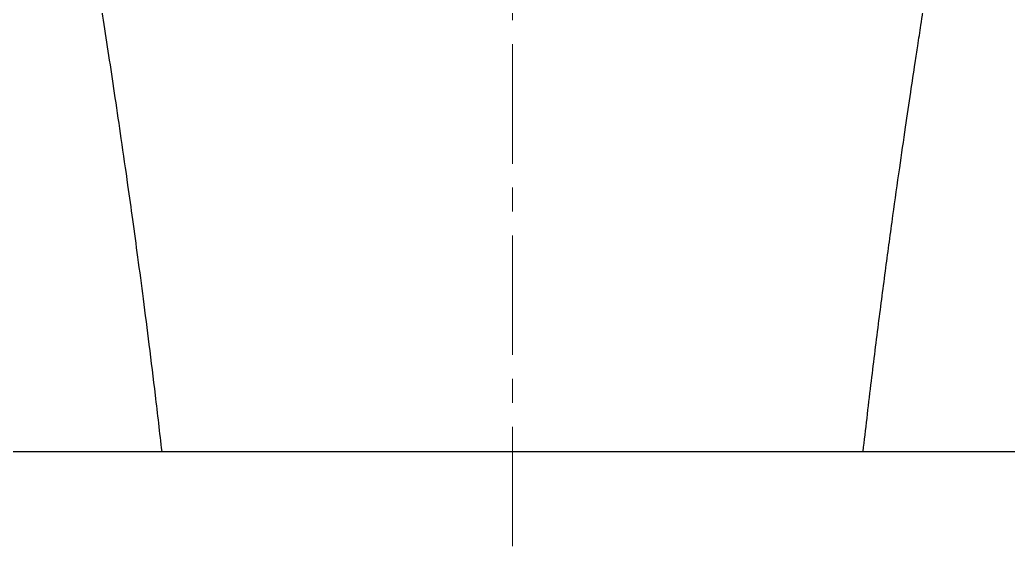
# Model space of a CAD drawing. Extents: x 1268 to 7307, y -579 to 1973.
# Drawn here: x 5866.2 to 6279.6, y -247.2 to -27 of the extents above; entities that cross this region are included whole.
import ezdxf

# ---------------------------------------------------------------- set-up
doc = ezdxf.new("R2010")
doc.units = 0
doc.header["$LTSCALE"] = 20
doc.header["$MEASUREMENT"] = 0
doc.linetypes.add('CENTER', pattern=[2, 1.25, -0.25, 0.25, -0.25])
doc.layers.get('0').update_dxf_attribs({"linetype": 'CONTINUOUS'})
doc.layers.add('1', color=7, linetype='CONTINUOUS')
doc.layers.add('6', color=6, linetype='CONTINUOUS')

msp = doc.modelspace()

# ---------------------------------------------------------------- linework, layer by layer
msp.add_line((5925.55, -207.53), (6218.9, -207.53))
at = {"layer": '1', "color": 1, "linetype": 'CENTER', "lineweight": 0, "ltscale": 2}
msp.add_line((6072.23, -247.16), (6072.23, 283.39), dxfattribs=at)
at = {"layer": '1', "color": 7, "linetype": 'Continuous'}
for points, knots in [([(5873.06, 172.44), (5873.75, 164.68), (5875.25, 149.34), (5877.88, 127.21), (5880.62, 106.5), (5883.33, 87.53), (5885.94, 70.1), (5888.53, 53.25), (5891.03, 37.2), (5893.39, 22.23), (5895.45, 9.15), (5897.34, -2.95), (5899.3, -15.51), (5901.42, -29.21), (5903.7, -44.14), (5906.09, -60.05), (5908.66, -77.53), (5911.1, -94.49), (5913.41, -111.02), (5915.57, -126.84), (5917.87, -144.25), (5920.32, -163.48), (5922.92, -184.76), (5924.66, -199.68), (5925.55, -207.53)], [0, 0, 0, 0, 0.065247, 0.128824, 0.186303, 0.238557, 0.286083, 0.329114, 0.374886, 0.414153, 0.446706, 0.476035, 0.506494, 0.542174, 0.579759, 0.619529, 0.662688, 0.712496, 0.749327, 0.789926, 0.83473, 0.884253, 0.939102, 1, 1, 1, 1]), ([(6218.9, -207.53), (6219.95, -198.27), (6222.03, -180.52), (6225.2, -154.94), (6228.28, -131.35), (6231.24, -109.58), (6234.01, -89.91), (6236.5, -72.71), (6238.67, -58.03), (6240.38, -46.67), (6241.8, -37.3), (6243.17, -28.36), (6244.87, -17.35), (6246.93, -4.05), (6249.35, 11.37), (6251.93, 27.76), (6254.61, 44.85), (6257.34, 62.41), (6260.19, 81.23), (6263.12, 101.42), (6266.06, 123.21), (6268.94, 147.02), (6270.61, 163.7), (6271.41, 172.47)], [0, 0, 0, 0, 0.073031, 0.139507, 0.20039, 0.25651, 0.307393, 0.35099, 0.388028, 0.419192, 0.437187, 0.459024, 0.487343, 0.52183, 0.562121, 0.607857, 0.651174, 0.698191, 0.74896, 0.803744, 0.863102, 0.928007, 1, 1, 1, 1])]:
    msp.add_open_spline(points, degree=3, knots=knots, dxfattribs=at)
at = {"layer": '6'}
for points in [[(6072.17, -207.53), (6599.73, -207.53), (6599.73, 792.47)], [(4672.23, -207.53), (6072.17, -207.53)]]:
    msp.add_lwpolyline(points, dxfattribs=at)

doc.saveas('drawing.dxf')
